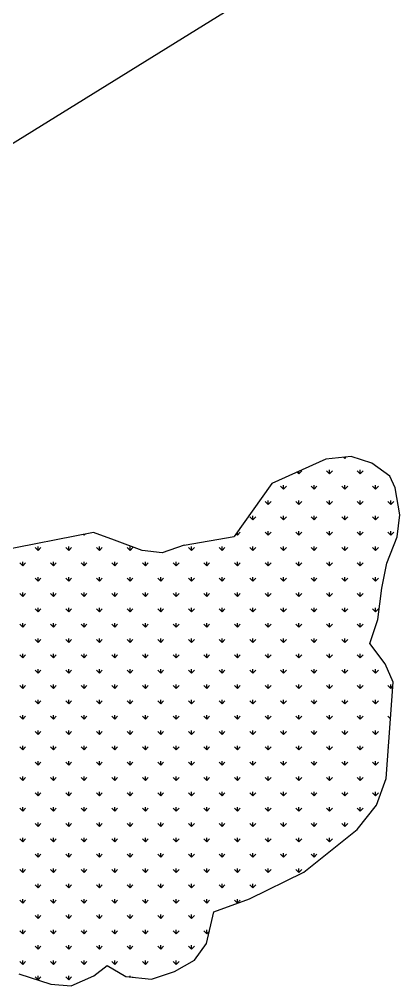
# Model space of a CAD drawing. Header units: metres. Extents: x 350918 to 355985, y 1754182 to 1757789.
# Drawn here: x 352037 to 352388, y 1754779 to 1755670 of the extents above; entities that cross this region are included whole.
import ezdxf

# ---------------------------------------------------------------- set-up
doc = ezdxf.new("R2010")
doc.units = ezdxf.units.M
doc.layers.add('MANGROOVES', color=112, linetype='Continuous')

msp = doc.modelspace()

# ---------------------------------------------------------------- linework, layer by layer
at = {"color": 3}
msp.add_line((352029.16, 1755554.7), (352264.32, 1755700.59), dxfattribs=at)
at = {"layer": 'MANGROOVES'}
for p, q in [((352319.54, 1755264.63), (352269.89, 1755242.3)), ((352342.94, 1755267.14), (352319.54, 1755264.63)), ((352361.96, 1755260.94), (352342.94, 1755267.14)), ((352378.6, 1755248.85), (352361.96, 1755260.94)), ((352383.74, 1755238.1), (352378.6, 1755248.85)), ((352269.89, 1755242.3), (352235.08, 1755193.24)), ((352387.78, 1755213.33), (352383.74, 1755238.1)), ((352385.54, 1755193), (352387.78, 1755213.33)), ((352105.47, 1755196.96), (352017.4, 1755179.7)), ((352124.62, 1755189.98), (352105.47, 1755196.96)), ((352188.91, 1755185.22), (352235.08, 1755193.24)), ((352376.04, 1755168.57), (352385.54, 1755193)), ((352150.24, 1755180.48), (352124.62, 1755189.98)), ((352188.91, 1755185.22), (352168.75, 1755178.15)), ((352168.75, 1755178.15), (352150.24, 1755180.48)), ((352371.41, 1755145.54), (352376.04, 1755168.57)), ((352367.74, 1755116.67), (352371.41, 1755145.54)), ((352360.19, 1755094.51), (352367.74, 1755116.67)), ((352374.42, 1755075.96), (352360.19, 1755094.51)), ((352381.83, 1755059.05), (352374.42, 1755075.96)), ((352375.35, 1754970.03), (352381.83, 1755059.05)), ((352366.49, 1754945.4), (352375.35, 1754970.03)), ((352348.55, 1754923.07), (352366.49, 1754945.4)), ((352299.43, 1754883.61), (352348.55, 1754923.07)), ((352249.42, 1754859.24), (352299.43, 1754883.61)), ((352216.36, 1754847.1), (352249.42, 1754859.24)), ((352209.77, 1754817.92), (352216.36, 1754847.1)), ((352198.67, 1754802.7), (352209.77, 1754817.92)), ((352180.12, 1754792.06), (352198.67, 1754802.7)), ((352105.69, 1754788.08), (352118.06, 1754797.57)), ((352118.06, 1754797.57), (352135.29, 1754787.67)), ((352158.99, 1754784.99), (352180.12, 1754792.06)), ((352036.44, 1754789.92), (352066.04, 1754780.42)), ((352084.87, 1754779.06), (352105.69, 1754788.08)), ((352135.29, 1754787.67), (352158.99, 1754784.99)), ((352066.04, 1754780.42), (352084.87, 1754779.06))]:
    msp.add_line(p, q, dxfattribs=at)
at = {"layer": 'MANGROOVES', "linetype": 'Continuous'}
for p, q in [((352337.17, 1755265.31), (352336.07, 1755266.41)), ((352337.17, 1755265.31), (352338.53, 1755266.67)), ((352337.17, 1755265.31), (352337.17, 1755266.52)), ((352323.02, 1755251.16), (352323.02, 1755254.91)), ((352351.31, 1755251.16), (352351.31, 1755254.91)), ((352294.74, 1755251.16), (352293.14, 1755252.76)), ((352294.74, 1755251.16), (352297.39, 1755253.81)), ((352294.74, 1755251.16), (352294.74, 1755253.48)), ((352323.02, 1755251.16), (352320.37, 1755253.81)), ((352323.02, 1755251.16), (352325.68, 1755253.81)), ((352351.31, 1755251.16), (352348.66, 1755253.81)), ((352351.31, 1755251.16), (352353.96, 1755253.81)), ((352280.6, 1755237.02), (352277.95, 1755239.67)), ((352280.6, 1755237.02), (352280.6, 1755240.77)), ((352280.6, 1755237.02), (352283.25, 1755239.67)), ((352308.88, 1755237.02), (352306.23, 1755239.67)), ((352308.88, 1755237.02), (352308.88, 1755240.77)), ((352308.88, 1755237.02), (352311.53, 1755239.67)), ((352337.17, 1755237.02), (352334.52, 1755239.67)), ((352337.17, 1755237.02), (352337.17, 1755240.77)), ((352337.17, 1755237.02), (352339.82, 1755239.67)), ((352365.45, 1755237.02), (352362.8, 1755239.67)), ((352365.45, 1755237.02), (352365.45, 1755240.77)), ((352365.45, 1755237.02), (352368.1, 1755239.67)), ((352266.46, 1755222.88), (352263.8, 1755225.53)), ((352266.46, 1755222.88), (352266.46, 1755226.63)), ((352266.46, 1755222.88), (352269.11, 1755225.53)), ((352294.74, 1755222.88), (352292.09, 1755225.53)), ((352294.74, 1755222.88), (352294.74, 1755226.63)), ((352294.74, 1755222.88), (352297.39, 1755225.53)), ((352323.02, 1755222.88), (352320.37, 1755225.53)), ((352323.02, 1755222.88), (352323.02, 1755226.63)), ((352323.02, 1755222.88), (352325.68, 1755225.53)), ((352351.31, 1755222.88), (352348.66, 1755225.53)), ((352351.31, 1755222.88), (352351.31, 1755226.63)), ((352351.31, 1755222.88), (352353.96, 1755225.53)), ((352379.59, 1755222.88), (352376.94, 1755225.53)), ((352379.59, 1755222.88), (352379.59, 1755226.63)), ((352379.59, 1755222.88), (352382.24, 1755225.53)), ((352252.31, 1755208.74), (352249.66, 1755211.39)), ((352252.31, 1755208.74), (352252.31, 1755212.49)), ((352252.31, 1755208.74), (352254.97, 1755211.39)), ((352280.6, 1755208.74), (352277.95, 1755211.39)), ((352280.6, 1755208.74), (352280.6, 1755212.49)), ((352280.6, 1755208.74), (352283.25, 1755211.39)), ((352308.88, 1755208.74), (352306.23, 1755211.39)), ((352308.88, 1755208.74), (352308.88, 1755212.49)), ((352308.88, 1755208.74), (352311.53, 1755211.39)), ((352337.17, 1755208.74), (352334.52, 1755211.39)), ((352337.17, 1755208.74), (352337.17, 1755212.49)), ((352337.17, 1755208.74), (352339.82, 1755211.39)), ((352365.45, 1755208.74), (352362.8, 1755211.39)), ((352365.45, 1755208.74), (352365.45, 1755212.49)), ((352365.45, 1755208.74), (352368.1, 1755211.39)), ((352096.75, 1755194.59), (352096.2, 1755195.14)), ((352096.75, 1755194.59), (352097.57, 1755195.41)), ((352096.75, 1755194.6), (352096.75, 1755195.25)), ((352238.17, 1755194.59), (352236.93, 1755195.84)), ((352238.17, 1755194.6), (352238.17, 1755197.6)), ((352238.17, 1755194.59), (352240.82, 1755197.25)), ((352266.46, 1755194.59), (352263.8, 1755197.25)), ((352266.46, 1755194.6), (352266.46, 1755198.35)), ((352266.46, 1755194.59), (352269.11, 1755197.25)), ((352294.74, 1755194.59), (352292.09, 1755197.25)), ((352294.74, 1755194.6), (352294.74, 1755198.35)), ((352294.74, 1755194.59), (352297.39, 1755197.25)), ((352323.02, 1755194.59), (352320.37, 1755197.25)), ((352323.02, 1755194.6), (352323.02, 1755198.35)), ((352323.02, 1755194.59), (352325.68, 1755197.25)), ((352351.31, 1755194.59), (352348.66, 1755197.25)), ((352351.31, 1755194.6), (352351.31, 1755198.35)), ((352351.31, 1755194.59), (352353.96, 1755197.25)), ((352379.59, 1755194.59), (352376.94, 1755197.25)), ((352379.59, 1755194.6), (352379.59, 1755198.35)), ((352379.59, 1755194.59), (352382.24, 1755197.25)), ((352054.32, 1755180.45), (352054.32, 1755184.2)), ((352082.61, 1755180.45), (352082.61, 1755184.2)), ((352110.89, 1755180.45), (352110.89, 1755184.2)), ((352139.18, 1755180.45), (352139.18, 1755184.2)), ((352195.75, 1755180.45), (352195.75, 1755184.2)), ((352224.03, 1755180.45), (352224.03, 1755184.2)), ((352252.31, 1755180.45), (352252.31, 1755184.2)), ((352280.6, 1755180.45), (352280.6, 1755184.2)), ((352308.88, 1755180.45), (352308.88, 1755184.2)), ((352337.17, 1755180.45), (352337.17, 1755184.2)), ((352365.45, 1755180.45), (352365.45, 1755184.2)), ((352054.32, 1755180.45), (352051.67, 1755183.1)), ((352054.32, 1755180.45), (352056.98, 1755183.1)), ((352082.61, 1755180.45), (352079.96, 1755183.1)), ((352082.61, 1755180.45), (352085.26, 1755183.1)), ((352110.89, 1755180.45), (352108.24, 1755183.1)), ((352110.89, 1755180.45), (352113.54, 1755183.1)), ((352139.18, 1755180.45), (352136.53, 1755183.1)), ((352139.18, 1755180.45), (352141.83, 1755183.1)), ((352195.75, 1755180.45), (352193.09, 1755183.1)), ((352195.75, 1755180.45), (352198.4, 1755183.1)), ((352224.03, 1755180.45), (352221.38, 1755183.1)), ((352224.03, 1755180.45), (352226.68, 1755183.1)), ((352252.31, 1755180.45), (352249.66, 1755183.1)), ((352252.31, 1755180.45), (352254.97, 1755183.1)), ((352280.6, 1755180.45), (352277.95, 1755183.1)), ((352280.6, 1755180.45), (352283.25, 1755183.1)), ((352308.88, 1755180.45), (352306.23, 1755183.1)), ((352308.88, 1755180.45), (352311.53, 1755183.1)), ((352337.17, 1755180.45), (352334.52, 1755183.1)), ((352337.17, 1755180.45), (352339.82, 1755183.1)), ((352365.45, 1755180.45), (352362.8, 1755183.1)), ((352365.45, 1755180.45), (352368.1, 1755183.1)), ((352040.18, 1755166.31), (352037.53, 1755168.96)), ((352040.18, 1755166.31), (352040.18, 1755170.06)), ((352040.18, 1755166.31), (352042.83, 1755168.96)), ((352068.47, 1755166.31), (352065.81, 1755168.96)), ((352068.47, 1755166.31), (352068.47, 1755170.06)), ((352068.47, 1755166.31), (352071.12, 1755168.96)), ((352096.75, 1755166.31), (352094.1, 1755168.96)), ((352096.75, 1755166.31), (352096.75, 1755170.06)), ((352096.75, 1755166.31), (352099.4, 1755168.96)), ((352125.03, 1755166.31), (352122.38, 1755168.96)), ((352125.03, 1755166.31), (352125.03, 1755170.06)), ((352125.03, 1755166.31), (352127.69, 1755168.96)), ((352153.32, 1755166.31), (352150.67, 1755168.96)), ((352153.32, 1755166.31), (352153.32, 1755170.06)), ((352153.32, 1755166.31), (352155.97, 1755168.96)), ((352181.6, 1755166.31), (352178.95, 1755168.96)), ((352181.6, 1755166.31), (352181.6, 1755170.06)), ((352181.6, 1755166.31), (352184.26, 1755168.96)), ((352209.89, 1755166.31), (352207.24, 1755168.96)), ((352209.89, 1755166.31), (352209.89, 1755170.06)), ((352209.89, 1755166.31), (352212.54, 1755168.96)), ((352238.17, 1755166.31), (352235.52, 1755168.96)), ((352238.17, 1755166.31), (352238.17, 1755170.06)), ((352238.17, 1755166.31), (352240.82, 1755168.96)), ((352266.46, 1755166.31), (352263.8, 1755168.96)), ((352266.46, 1755166.31), (352266.46, 1755170.06)), ((352266.46, 1755166.31), (352269.11, 1755168.96)), ((352294.74, 1755166.31), (352292.09, 1755168.96)), ((352294.74, 1755166.31), (352294.74, 1755170.06)), ((352294.74, 1755166.31), (352297.39, 1755168.96)), ((352323.02, 1755166.31), (352320.37, 1755168.96)), ((352323.02, 1755166.31), (352323.02, 1755170.06)), ((352323.02, 1755166.31), (352325.68, 1755168.96)), ((352351.31, 1755166.31), (352348.66, 1755168.96)), ((352351.31, 1755166.31), (352351.31, 1755170.06)), ((352351.31, 1755166.31), (352353.96, 1755168.96)), ((352054.32, 1755152.17), (352051.67, 1755154.82)), ((352054.32, 1755152.17), (352054.32, 1755155.92)), ((352054.32, 1755152.17), (352056.98, 1755154.82)), ((352082.61, 1755152.17), (352079.96, 1755154.82)), ((352082.61, 1755152.17), (352082.61, 1755155.92)), ((352082.61, 1755152.17), (352085.26, 1755154.82)), ((352110.89, 1755152.17), (352108.24, 1755154.82)), ((352110.89, 1755152.17), (352110.89, 1755155.92)), ((352110.89, 1755152.17), (352113.54, 1755154.82)), ((352139.18, 1755152.17), (352136.53, 1755154.82)), ((352139.18, 1755152.17), (352139.18, 1755155.92)), ((352139.18, 1755152.17), (352141.83, 1755154.82)), ((352167.46, 1755152.17), (352164.81, 1755154.82)), ((352167.46, 1755152.17), (352167.46, 1755155.92)), ((352167.46, 1755152.17), (352170.11, 1755154.82)), ((352195.75, 1755152.17), (352193.09, 1755154.82)), ((352195.75, 1755152.17), (352195.75, 1755155.92)), ((352195.75, 1755152.17), (352198.4, 1755154.82)), ((352224.03, 1755152.17), (352221.38, 1755154.82)), ((352224.03, 1755152.17), (352224.03, 1755155.92)), ((352224.03, 1755152.17), (352226.68, 1755154.82)), ((352252.31, 1755152.17), (352249.66, 1755154.82)), ((352252.31, 1755152.17), (352252.31, 1755155.92)), ((352252.31, 1755152.17), (352254.97, 1755154.82)), ((352280.6, 1755152.17), (352277.95, 1755154.82)), ((352280.6, 1755152.17), (352280.6, 1755155.92)), ((352280.6, 1755152.17), (352283.25, 1755154.82)), ((352308.88, 1755152.17), (352306.23, 1755154.82)), ((352308.88, 1755152.17), (352308.88, 1755155.92)), ((352308.88, 1755152.17), (352311.53, 1755154.82)), ((352337.17, 1755152.17), (352334.52, 1755154.82)), ((352337.17, 1755152.17), (352337.17, 1755155.92)), ((352337.17, 1755152.17), (352339.82, 1755154.82)), ((352365.45, 1755152.17), (352362.8, 1755154.82)), ((352365.45, 1755152.17), (352365.45, 1755155.92)), ((352365.45, 1755152.17), (352368.1, 1755154.82)), ((352040.18, 1755138.03), (352037.53, 1755140.68)), ((352040.18, 1755138.03), (352040.18, 1755141.78)), ((352040.18, 1755138.03), (352042.83, 1755140.68)), ((352068.47, 1755138.03), (352065.81, 1755140.68)), ((352068.47, 1755138.03), (352068.47, 1755141.78)), ((352068.47, 1755138.03), (352071.12, 1755140.68)), ((352096.75, 1755138.03), (352094.1, 1755140.68)), ((352096.75, 1755138.03), (352096.75, 1755141.78)), ((352096.75, 1755138.03), (352099.4, 1755140.68)), ((352125.03, 1755138.03), (352122.38, 1755140.68)), ((352125.03, 1755138.03), (352125.03, 1755141.78)), ((352125.03, 1755138.03), (352127.69, 1755140.68)), ((352153.32, 1755138.03), (352150.67, 1755140.68)), ((352153.32, 1755138.03), (352153.32, 1755141.78)), ((352153.32, 1755138.03), (352155.97, 1755140.68)), ((352181.6, 1755138.03), (352178.95, 1755140.68)), ((352181.6, 1755138.03), (352181.6, 1755141.78)), ((352181.6, 1755138.03), (352184.26, 1755140.68)), ((352209.89, 1755138.03), (352207.24, 1755140.68)), ((352209.89, 1755138.03), (352209.89, 1755141.78)), ((352209.89, 1755138.03), (352212.54, 1755140.68)), ((352238.17, 1755138.03), (352235.52, 1755140.68)), ((352238.17, 1755138.03), (352238.17, 1755141.78)), ((352238.17, 1755138.03), (352240.82, 1755140.68)), ((352266.46, 1755138.03), (352263.8, 1755140.68)), ((352266.46, 1755138.03), (352266.46, 1755141.78)), ((352266.46, 1755138.03), (352269.11, 1755140.68)), ((352294.74, 1755138.03), (352292.09, 1755140.68)), ((352294.74, 1755138.03), (352294.74, 1755141.78)), ((352294.74, 1755138.03), (352297.39, 1755140.68)), ((352323.02, 1755138.03), (352320.37, 1755140.68)), ((352323.02, 1755138.03), (352323.02, 1755141.78)), ((352323.02, 1755138.03), (352325.68, 1755140.68)), ((352351.31, 1755138.03), (352348.66, 1755140.68)), ((352351.31, 1755138.03), (352351.31, 1755141.78)), ((352351.31, 1755138.03), (352353.96, 1755140.68)), ((352054.32, 1755123.88), (352051.67, 1755126.54)), ((352054.32, 1755123.88), (352054.32, 1755127.63)), ((352054.32, 1755123.88), (352056.98, 1755126.54)), ((352082.61, 1755123.88), (352079.96, 1755126.54)), ((352082.61, 1755123.88), (352082.61, 1755127.63)), ((352082.61, 1755123.88), (352085.26, 1755126.54)), ((352110.89, 1755123.88), (352108.24, 1755126.54)), ((352110.89, 1755123.88), (352110.89, 1755127.63)), ((352110.89, 1755123.88), (352113.54, 1755126.54)), ((352139.18, 1755123.88), (352136.53, 1755126.54)), ((352139.18, 1755123.88), (352139.18, 1755127.63)), ((352139.18, 1755123.88), (352141.83, 1755126.54)), ((352167.46, 1755123.88), (352164.81, 1755126.54)), ((352167.46, 1755123.88), (352167.46, 1755127.63)), ((352167.46, 1755123.88), (352170.11, 1755126.54)), ((352195.75, 1755123.88), (352193.09, 1755126.54)), ((352195.75, 1755123.88), (352195.75, 1755127.63)), ((352195.75, 1755123.88), (352198.4, 1755126.54)), ((352224.03, 1755123.88), (352221.38, 1755126.54)), ((352224.03, 1755123.88), (352224.03, 1755127.63)), ((352224.03, 1755123.88), (352226.68, 1755126.54)), ((352252.31, 1755123.88), (352249.66, 1755126.54)), ((352252.31, 1755123.88), (352252.31, 1755127.63)), ((352252.31, 1755123.88), (352254.97, 1755126.54)), ((352280.6, 1755123.88), (352277.95, 1755126.54)), ((352280.6, 1755123.88), (352280.6, 1755127.63)), ((352280.6, 1755123.88), (352283.25, 1755126.54)), ((352308.88, 1755123.88), (352306.23, 1755126.54)), ((352308.88, 1755123.88), (352308.88, 1755127.63)), ((352308.88, 1755123.88), (352311.53, 1755126.54)), ((352337.17, 1755123.88), (352334.52, 1755126.54)), ((352337.17, 1755123.88), (352337.17, 1755127.63)), ((352337.17, 1755123.88), (352339.82, 1755126.54)), ((352365.45, 1755123.88), (352362.8, 1755126.54)), ((352365.45, 1755123.88), (352365.45, 1755127.63)), ((352365.45, 1755123.88), (352368.1, 1755126.54)), ((352040.18, 1755109.74), (352037.53, 1755112.39)), ((352040.18, 1755109.74), (352040.18, 1755113.49)), ((352040.18, 1755109.74), (352042.83, 1755112.39)), ((352068.47, 1755109.74), (352065.81, 1755112.39)), ((352068.47, 1755109.74), (352068.47, 1755113.49)), ((352068.47, 1755109.74), (352071.12, 1755112.39)), ((352096.75, 1755109.74), (352094.1, 1755112.39)), ((352096.75, 1755109.74), (352096.75, 1755113.49)), ((352096.75, 1755109.74), (352099.4, 1755112.39)), ((352125.03, 1755109.74), (352122.38, 1755112.39)), ((352125.03, 1755109.74), (352125.03, 1755113.49)), ((352125.03, 1755109.74), (352127.69, 1755112.39)), ((352153.32, 1755109.74), (352150.67, 1755112.39)), ((352153.32, 1755109.74), (352153.32, 1755113.49)), ((352153.32, 1755109.74), (352155.97, 1755112.39)), ((352181.6, 1755109.74), (352178.95, 1755112.39)), ((352181.6, 1755109.74), (352181.6, 1755113.49)), ((352181.6, 1755109.74), (352184.26, 1755112.39)), ((352209.89, 1755109.74), (352207.24, 1755112.39)), ((352209.89, 1755109.74), (352209.89, 1755113.49)), ((352209.89, 1755109.74), (352212.54, 1755112.39)), ((352238.17, 1755109.74), (352235.52, 1755112.39)), ((352238.17, 1755109.74), (352238.17, 1755113.49)), ((352238.17, 1755109.74), (352240.82, 1755112.39)), ((352266.46, 1755109.74), (352263.8, 1755112.39)), ((352266.46, 1755109.74), (352266.46, 1755113.49)), ((352266.46, 1755109.74), (352269.11, 1755112.39)), ((352294.74, 1755109.74), (352292.09, 1755112.39)), ((352294.74, 1755109.74), (352294.74, 1755113.49)), ((352294.74, 1755109.74), (352297.39, 1755112.39)), ((352323.02, 1755109.74), (352320.37, 1755112.39)), ((352323.02, 1755109.74), (352323.02, 1755113.49)), ((352323.02, 1755109.74), (352325.68, 1755112.39)), ((352351.31, 1755109.74), (352348.66, 1755112.39)), ((352351.31, 1755109.74), (352351.31, 1755113.49)), ((352351.31, 1755109.74), (352353.96, 1755112.39)), ((352054.32, 1755095.6), (352051.67, 1755098.25)), ((352054.32, 1755095.6), (352054.32, 1755099.35)), ((352054.32, 1755095.6), (352056.98, 1755098.25)), ((352082.61, 1755095.6), (352079.96, 1755098.25)), ((352082.61, 1755095.6), (352082.61, 1755099.35)), ((352082.61, 1755095.6), (352085.26, 1755098.25)), ((352110.89, 1755095.6), (352108.24, 1755098.25)), ((352110.89, 1755095.6), (352110.89, 1755099.35)), ((352110.89, 1755095.6), (352113.54, 1755098.25)), ((352139.18, 1755095.6), (352136.53, 1755098.25)), ((352139.18, 1755095.6), (352139.18, 1755099.35)), ((352139.18, 1755095.6), (352141.83, 1755098.25)), ((352167.46, 1755095.6), (352164.81, 1755098.25)), ((352167.46, 1755095.6), (352167.46, 1755099.35)), ((352167.46, 1755095.6), (352170.11, 1755098.25)), ((352195.75, 1755095.6), (352193.09, 1755098.25)), ((352195.75, 1755095.6), (352195.75, 1755099.35)), ((352195.75, 1755095.6), (352198.4, 1755098.25)), ((352224.03, 1755095.6), (352221.38, 1755098.25)), ((352224.03, 1755095.6), (352224.03, 1755099.35)), ((352224.03, 1755095.6), (352226.68, 1755098.25)), ((352252.31, 1755095.6), (352249.66, 1755098.25)), ((352252.31, 1755095.6), (352252.31, 1755099.35)), ((352252.31, 1755095.6), (352254.97, 1755098.25)), ((352280.6, 1755095.6), (352277.95, 1755098.25)), ((352280.6, 1755095.6), (352280.6, 1755099.35)), ((352280.6, 1755095.6), (352283.25, 1755098.25)), ((352308.88, 1755095.6), (352306.23, 1755098.25)), ((352308.88, 1755095.6), (352308.88, 1755099.35)), ((352308.88, 1755095.6), (352311.53, 1755098.25)), ((352337.17, 1755095.6), (352334.52, 1755098.25)), ((352337.17, 1755095.6), (352337.17, 1755099.35)), ((352337.17, 1755095.6), (352339.82, 1755098.25)), ((352040.18, 1755081.46), (352037.53, 1755084.11)), ((352040.18, 1755081.46), (352040.18, 1755085.21)), ((352040.18, 1755081.46), (352042.83, 1755084.11)), ((352068.47, 1755081.46), (352065.81, 1755084.11)), ((352068.47, 1755081.46), (352068.47, 1755085.21)), ((352068.47, 1755081.46), (352071.12, 1755084.11)), ((352096.75, 1755081.46), (352094.1, 1755084.11)), ((352096.75, 1755081.46), (352096.75, 1755085.21)), ((352096.75, 1755081.46), (352099.4, 1755084.11)), ((352125.03, 1755081.46), (352122.38, 1755084.11)), ((352125.03, 1755081.46), (352125.03, 1755085.21)), ((352125.03, 1755081.46), (352127.69, 1755084.11)), ((352153.32, 1755081.46), (352150.67, 1755084.11)), ((352153.32, 1755081.46), (352153.32, 1755085.21)), ((352153.32, 1755081.46), (352155.97, 1755084.11)), ((352181.6, 1755081.46), (352178.95, 1755084.11)), ((352181.6, 1755081.46), (352181.6, 1755085.21)), ((352181.6, 1755081.46), (352184.26, 1755084.11)), ((352209.89, 1755081.46), (352207.24, 1755084.11)), ((352209.89, 1755081.46), (352209.89, 1755085.21)), ((352209.89, 1755081.46), (352212.54, 1755084.11)), ((352238.17, 1755081.46), (352235.52, 1755084.11)), ((352238.17, 1755081.46), (352238.17, 1755085.21)), ((352238.17, 1755081.46), (352240.82, 1755084.11)), ((352266.46, 1755081.46), (352263.8, 1755084.11)), ((352266.46, 1755081.46), (352266.46, 1755085.21)), ((352266.46, 1755081.46), (352269.11, 1755084.11)), ((352294.74, 1755081.46), (352292.09, 1755084.11)), ((352294.74, 1755081.46), (352294.74, 1755085.21)), ((352294.74, 1755081.46), (352297.39, 1755084.11)), ((352323.02, 1755081.46), (352320.37, 1755084.11)), ((352323.02, 1755081.46), (352323.02, 1755085.21)), ((352323.02, 1755081.46), (352325.68, 1755084.11)), ((352351.31, 1755081.46), (352348.66, 1755084.11)), ((352351.31, 1755081.46), (352351.31, 1755085.21)), ((352351.31, 1755081.46), (352353.96, 1755084.11)), ((352054.32, 1755067.32), (352051.67, 1755069.97)), ((352054.32, 1755067.32), (352054.32, 1755071.07)), ((352054.32, 1755067.32), (352056.98, 1755069.97)), ((352082.61, 1755067.32), (352079.96, 1755069.97)), ((352082.61, 1755067.32), (352082.61, 1755071.07)), ((352082.61, 1755067.32), (352085.26, 1755069.97)), ((352110.89, 1755067.32), (352108.24, 1755069.97)), ((352110.89, 1755067.32), (352110.89, 1755071.07)), ((352110.89, 1755067.32), (352113.54, 1755069.97)), ((352139.18, 1755067.32), (352136.53, 1755069.97)), ((352139.18, 1755067.32), (352139.18, 1755071.07)), ((352139.18, 1755067.32), (352141.83, 1755069.97)), ((352167.46, 1755067.32), (352164.81, 1755069.97)), ((352167.46, 1755067.32), (352167.46, 1755071.07)), ((352167.46, 1755067.32), (352170.11, 1755069.97)), ((352195.75, 1755067.32), (352193.09, 1755069.97)), ((352195.75, 1755067.32), (352195.75, 1755071.07)), ((352195.75, 1755067.32), (352198.4, 1755069.97)), ((352224.03, 1755067.32), (352221.38, 1755069.97)), ((352224.03, 1755067.32), (352224.03, 1755071.07)), ((352224.03, 1755067.32), (352226.68, 1755069.97)), ((352252.31, 1755067.32), (352249.66, 1755069.97)), ((352252.31, 1755067.32), (352252.31, 1755071.07)), ((352252.31, 1755067.32), (352254.97, 1755069.97)), ((352280.6, 1755067.32), (352277.95, 1755069.97)), ((352280.6, 1755067.32), (352280.6, 1755071.07)), ((352280.6, 1755067.32), (352283.25, 1755069.97)), ((352308.88, 1755067.32), (352306.23, 1755069.97)), ((352308.88, 1755067.32), (352308.88, 1755071.07)), ((352308.88, 1755067.32), (352311.53, 1755069.97)), ((352337.17, 1755067.32), (352334.52, 1755069.97)), ((352337.17, 1755067.32), (352337.17, 1755071.07)), ((352337.17, 1755067.32), (352339.82, 1755069.97)), ((352365.45, 1755067.32), (352362.8, 1755069.97)), ((352365.45, 1755067.32), (352365.45, 1755071.07)), ((352365.45, 1755067.32), (352368.1, 1755069.97)), ((352040.18, 1755053.17), (352037.53, 1755055.82)), ((352040.18, 1755053.17), (352040.18, 1755056.92)), ((352040.18, 1755053.17), (352042.83, 1755055.82)), ((352068.47, 1755053.17), (352065.81, 1755055.82)), ((352068.47, 1755053.17), (352068.47, 1755056.92)), ((352068.47, 1755053.17), (352071.12, 1755055.82)), ((352096.75, 1755053.17), (352094.1, 1755055.82)), ((352096.75, 1755053.17), (352096.75, 1755056.92)), ((352096.75, 1755053.17), (352099.4, 1755055.82)), ((352125.03, 1755053.17), (352122.38, 1755055.82)), ((352125.03, 1755053.17), (352125.03, 1755056.92)), ((352125.03, 1755053.17), (352127.69, 1755055.82)), ((352153.32, 1755053.17), (352150.67, 1755055.82)), ((352153.32, 1755053.17), (352153.32, 1755056.92)), ((352153.32, 1755053.17), (352155.97, 1755055.82)), ((352181.6, 1755053.17), (352178.95, 1755055.82)), ((352181.6, 1755053.17), (352181.6, 1755056.92)), ((352181.6, 1755053.17), (352184.26, 1755055.82)), ((352209.89, 1755053.17), (352207.24, 1755055.82)), ((352209.89, 1755053.17), (352209.89, 1755056.92)), ((352209.89, 1755053.17), (352212.54, 1755055.82)), ((352238.17, 1755053.17), (352235.52, 1755055.82)), ((352238.17, 1755053.17), (352238.17, 1755056.92)), ((352238.17, 1755053.17), (352240.82, 1755055.82)), ((352266.46, 1755053.17), (352263.8, 1755055.82)), ((352266.46, 1755053.17), (352266.46, 1755056.92)), ((352266.46, 1755053.17), (352269.11, 1755055.82)), ((352294.74, 1755053.17), (352292.09, 1755055.82)), ((352294.74, 1755053.17), (352294.74, 1755056.92)), ((352294.74, 1755053.17), (352297.39, 1755055.82)), ((352323.02, 1755053.17), (352320.37, 1755055.82)), ((352323.02, 1755053.17), (352323.02, 1755056.92)), ((352323.02, 1755053.17), (352325.68, 1755055.82)), ((352351.31, 1755053.17), (352348.66, 1755055.82)), ((352351.31, 1755053.17), (352351.31, 1755056.92)), ((352351.31, 1755053.17), (352353.96, 1755055.82)), ((352379.59, 1755053.17), (352376.94, 1755055.82)), ((352379.59, 1755053.17), (352379.59, 1755056.92)), ((352379.59, 1755053.17), (352381.54, 1755055.12)), ((352054.32, 1755039.03), (352051.67, 1755041.68)), ((352054.32, 1755039.03), (352054.32, 1755042.78)), ((352054.32, 1755039.03), (352056.98, 1755041.68)), ((352082.61, 1755039.03), (352079.96, 1755041.68)), ((352082.61, 1755039.03), (352082.61, 1755042.78)), ((352082.61, 1755039.03), (352085.26, 1755041.68)), ((352110.89, 1755039.03), (352108.24, 1755041.68)), ((352110.89, 1755039.03), (352110.89, 1755042.78)), ((352110.89, 1755039.03), (352113.54, 1755041.68)), ((352139.18, 1755039.03), (352136.53, 1755041.68)), ((352139.18, 1755039.03), (352139.18, 1755042.78)), ((352139.18, 1755039.03), (352141.83, 1755041.68)), ((352167.46, 1755039.03), (352164.81, 1755041.68)), ((352167.46, 1755039.03), (352167.46, 1755042.78)), ((352167.46, 1755039.03), (352170.11, 1755041.68)), ((352195.75, 1755039.03), (352193.09, 1755041.68)), ((352195.75, 1755039.03), (352195.75, 1755042.78)), ((352195.75, 1755039.03), (352198.4, 1755041.68)), ((352224.03, 1755039.03), (352221.38, 1755041.68)), ((352224.03, 1755039.03), (352224.03, 1755042.78)), ((352224.03, 1755039.03), (352226.68, 1755041.68)), ((352252.31, 1755039.03), (352249.66, 1755041.68)), ((352252.31, 1755039.03), (352252.31, 1755042.78)), ((352252.31, 1755039.03), (352254.97, 1755041.68)), ((352280.6, 1755039.03), (352277.95, 1755041.68)), ((352280.6, 1755039.03), (352280.6, 1755042.78)), ((352280.6, 1755039.03), (352283.25, 1755041.68)), ((352308.88, 1755039.03), (352306.23, 1755041.68)), ((352308.88, 1755039.03), (352308.88, 1755042.78)), ((352308.88, 1755039.03), (352311.53, 1755041.68)), ((352337.17, 1755039.03), (352334.52, 1755041.68)), ((352337.17, 1755039.03), (352337.17, 1755042.78)), ((352337.17, 1755039.03), (352339.82, 1755041.68)), ((352365.45, 1755039.03), (352362.8, 1755041.68)), ((352365.45, 1755039.03), (352365.45, 1755042.78)), ((352365.45, 1755039.03), (352368.1, 1755041.68)), ((352040.18, 1755024.89), (352037.53, 1755027.54)), ((352040.18, 1755024.89), (352040.18, 1755028.64)), ((352040.18, 1755024.89), (352042.83, 1755027.54)), ((352068.47, 1755024.89), (352065.81, 1755027.54)), ((352068.47, 1755024.89), (352068.47, 1755028.64)), ((352068.47, 1755024.89), (352071.12, 1755027.54)), ((352096.75, 1755024.89), (352094.1, 1755027.54)), ((352096.75, 1755024.89), (352096.75, 1755028.64)), ((352096.75, 1755024.89), (352099.4, 1755027.54)), ((352125.03, 1755024.89), (352122.38, 1755027.54)), ((352125.03, 1755024.89), (352125.03, 1755028.64)), ((352125.03, 1755024.89), (352127.69, 1755027.54)), ((352153.32, 1755024.89), (352150.67, 1755027.54)), ((352153.32, 1755024.89), (352153.32, 1755028.64)), ((352153.32, 1755024.89), (352155.97, 1755027.54)), ((352181.6, 1755024.89), (352178.95, 1755027.54)), ((352181.6, 1755024.89), (352181.6, 1755028.64)), ((352181.6, 1755024.89), (352184.26, 1755027.54)), ((352209.89, 1755024.89), (352207.24, 1755027.54)), ((352209.89, 1755024.89), (352209.89, 1755028.64)), ((352209.89, 1755024.89), (352212.54, 1755027.54)), ((352238.17, 1755024.89), (352235.52, 1755027.54)), ((352238.17, 1755024.89), (352238.17, 1755028.64)), ((352238.17, 1755024.89), (352240.82, 1755027.54)), ((352266.46, 1755024.89), (352263.8, 1755027.54)), ((352266.46, 1755024.89), (352266.46, 1755028.64)), ((352266.46, 1755024.89), (352269.11, 1755027.54)), ((352294.74, 1755024.89), (352292.09, 1755027.54)), ((352294.74, 1755024.89), (352294.74, 1755028.64)), ((352294.74, 1755024.89), (352297.39, 1755027.54)), ((352323.02, 1755024.89), (352320.37, 1755027.54)), ((352323.02, 1755024.89), (352323.02, 1755028.64)), ((352323.02, 1755024.89), (352325.68, 1755027.54)), ((352351.31, 1755024.89), (352348.66, 1755027.54)), ((352351.31, 1755024.89), (352351.31, 1755028.64)), ((352351.31, 1755024.89), (352353.96, 1755027.54)), ((352379.36, 1755025.12), (352376.94, 1755027.54)), ((352379.59, 1755028.35), (352379.59, 1755028.64)), ((352054.32, 1755010.75), (352054.32, 1755014.5)), ((352082.61, 1755010.75), (352082.61, 1755014.5)), ((352110.89, 1755010.75), (352110.89, 1755014.5)), ((352139.18, 1755010.75), (352139.18, 1755014.5)), ((352167.46, 1755010.75), (352167.46, 1755014.5)), ((352195.75, 1755010.75), (352195.75, 1755014.5)), ((352224.03, 1755010.75), (352224.03, 1755014.5)), ((352252.31, 1755010.75), (352252.31, 1755014.5)), ((352280.6, 1755010.75), (352280.6, 1755014.5)), ((352308.88, 1755010.75), (352308.88, 1755014.5)), ((352337.17, 1755010.75), (352337.17, 1755014.5)), ((352365.45, 1755010.75), (352365.45, 1755014.5)), ((352054.32, 1755010.75), (352051.67, 1755013.4)), ((352054.32, 1755010.75), (352056.98, 1755013.4)), ((352082.61, 1755010.75), (352079.96, 1755013.4)), ((352082.61, 1755010.75), (352085.26, 1755013.4)), ((352110.89, 1755010.75), (352108.24, 1755013.4)), ((352110.89, 1755010.75), (352113.54, 1755013.4)), ((352139.18, 1755010.75), (352136.53, 1755013.4)), ((352139.18, 1755010.75), (352141.83, 1755013.4)), ((352167.46, 1755010.75), (352164.81, 1755013.4)), ((352167.46, 1755010.75), (352170.11, 1755013.4)), ((352195.75, 1755010.75), (352193.09, 1755013.4)), ((352195.75, 1755010.75), (352198.4, 1755013.4)), ((352224.03, 1755010.75), (352221.38, 1755013.4)), ((352224.03, 1755010.75), (352226.68, 1755013.4)), ((352252.31, 1755010.75), (352249.66, 1755013.4)), ((352252.31, 1755010.75), (352254.97, 1755013.4)), ((352280.6, 1755010.75), (352277.95, 1755013.4)), ((352280.6, 1755010.75), (352283.25, 1755013.4)), ((352308.88, 1755010.75), (352306.23, 1755013.4)), ((352308.88, 1755010.75), (352311.53, 1755013.4)), ((352337.17, 1755010.75), (352334.52, 1755013.4)), ((352337.17, 1755010.75), (352339.82, 1755013.4)), ((352365.45, 1755010.75), (352362.8, 1755013.4)), ((352365.45, 1755010.75), (352368.1, 1755013.4)), ((352040.18, 1754996.6), (352037.53, 1754999.26)), ((352040.18, 1754996.61), (352040.18, 1755000.36)), ((352040.18, 1754996.6), (352042.83, 1754999.26)), ((352068.47, 1754996.6), (352065.81, 1754999.26)), ((352068.47, 1754996.61), (352068.47, 1755000.36)), ((352068.47, 1754996.6), (352071.12, 1754999.26)), ((352096.75, 1754996.6), (352094.1, 1754999.26)), ((352096.75, 1754996.61), (352096.75, 1755000.36)), ((352096.75, 1754996.6), (352099.4, 1754999.26)), ((352125.03, 1754996.6), (352122.38, 1754999.26)), ((352125.03, 1754996.61), (352125.03, 1755000.36)), ((352125.03, 1754996.6), (352127.69, 1754999.26)), ((352153.32, 1754996.6), (352150.67, 1754999.26)), ((352153.32, 1754996.61), (352153.32, 1755000.36)), ((352153.32, 1754996.6), (352155.97, 1754999.26)), ((352181.6, 1754996.6), (352178.95, 1754999.26)), ((352181.6, 1754996.61), (352181.6, 1755000.36)), ((352181.6, 1754996.6), (352184.26, 1754999.26)), ((352209.89, 1754996.6), (352207.24, 1754999.26)), ((352209.89, 1754996.61), (352209.89, 1755000.36)), ((352209.89, 1754996.6), (352212.54, 1754999.26)), ((352238.17, 1754996.6), (352235.52, 1754999.26)), ((352238.17, 1754996.61), (352238.17, 1755000.36)), ((352238.17, 1754996.6), (352240.82, 1754999.26)), ((352266.46, 1754996.6), (352263.8, 1754999.26)), ((352266.46, 1754996.61), (352266.46, 1755000.36)), ((352266.46, 1754996.6), (352269.11, 1754999.26)), ((352294.74, 1754996.6), (352292.09, 1754999.26)), ((352294.74, 1754996.61), (352294.74, 1755000.36)), ((352294.74, 1754996.6), (352297.39, 1754999.26)), ((352323.02, 1754996.6), (352320.37, 1754999.26)), ((352323.02, 1754996.61), (352323.02, 1755000.36)), ((352323.02, 1754996.6), (352325.68, 1754999.26)), ((352351.31, 1754996.6), (352348.66, 1754999.26)), ((352351.31, 1754996.61), (352351.31, 1755000.36)), ((352351.31, 1754996.6), (352353.96, 1754999.26)), ((352377.44, 1754998.76), (352376.94, 1754999.26)), ((352054.32, 1754982.46), (352051.67, 1754985.11)), ((352054.32, 1754982.46), (352054.32, 1754986.21)), ((352054.32, 1754982.46), (352056.98, 1754985.11)), ((352082.61, 1754982.46), (352079.96, 1754985.11)), ((352082.61, 1754982.46), (352082.61, 1754986.21)), ((352082.61, 1754982.46), (352085.26, 1754985.11)), ((352110.89, 1754982.46), (352108.24, 1754985.11)), ((352110.89, 1754982.46), (352110.89, 1754986.21)), ((352110.89, 1754982.46), (352113.54, 1754985.11)), ((352139.18, 1754982.46), (352136.53, 1754985.11)), ((352139.18, 1754982.46), (352139.18, 1754986.21)), ((352139.18, 1754982.46), (352141.83, 1754985.11)), ((352167.46, 1754982.46), (352164.81, 1754985.11)), ((352167.46, 1754982.46), (352167.46, 1754986.21)), ((352167.46, 1754982.46), (352170.11, 1754985.11)), ((352195.75, 1754982.46), (352193.09, 1754985.11)), ((352195.75, 1754982.46), (352195.75, 1754986.21)), ((352195.75, 1754982.46), (352198.4, 1754985.11)), ((352224.03, 1754982.46), (352221.38, 1754985.11)), ((352224.03, 1754982.46), (352224.03, 1754986.21)), ((352224.03, 1754982.46), (352226.68, 1754985.11)), ((352252.31, 1754982.46), (352249.66, 1754985.11)), ((352252.31, 1754982.46), (352252.31, 1754986.21)), ((352252.31, 1754982.46), (352254.97, 1754985.11)), ((352280.6, 1754982.46), (352277.95, 1754985.11)), ((352280.6, 1754982.46), (352280.6, 1754986.21)), ((352280.6, 1754982.46), (352283.25, 1754985.11)), ((352308.88, 1754982.46), (352306.23, 1754985.11)), ((352308.88, 1754982.46), (352308.88, 1754986.21)), ((352308.88, 1754982.46), (352311.53, 1754985.11)), ((352337.17, 1754982.46), (352334.52, 1754985.11)), ((352337.17, 1754982.46), (352337.17, 1754986.21)), ((352337.17, 1754982.46), (352339.82, 1754985.11)), ((352365.45, 1754982.46), (352362.8, 1754985.11)), ((352365.45, 1754982.46), (352365.45, 1754986.21)), ((352365.45, 1754982.46), (352368.1, 1754985.11)), ((352040.18, 1754968.32), (352037.53, 1754970.97)), ((352040.18, 1754968.32), (352040.18, 1754972.07)), ((352040.18, 1754968.32), (352042.83, 1754970.97)), ((352068.47, 1754968.32), (352065.81, 1754970.97)), ((352068.47, 1754968.32), (352068.47, 1754972.07)), ((352068.47, 1754968.32), (352071.12, 1754970.97)), ((352096.75, 1754968.32), (352094.1, 1754970.97)), ((352096.75, 1754968.32), (352096.75, 1754972.07)), ((352096.75, 1754968.32), (352099.4, 1754970.97)), ((352125.03, 1754968.32), (352122.38, 1754970.97)), ((352125.03, 1754968.32), (352125.03, 1754972.07)), ((352125.03, 1754968.32), (352127.69, 1754970.97)), ((352153.32, 1754968.32), (352150.67, 1754970.97)), ((352153.32, 1754968.32), (352153.32, 1754972.07)), ((352153.32, 1754968.32), (352155.97, 1754970.97)), ((352181.6, 1754968.32), (352178.95, 1754970.97)), ((352181.6, 1754968.32), (352181.6, 1754972.07)), ((352181.6, 1754968.32), (352184.26, 1754970.97)), ((352209.89, 1754968.32), (352207.24, 1754970.97)), ((352209.89, 1754968.32), (352209.89, 1754972.07)), ((352209.89, 1754968.32), (352212.54, 1754970.97)), ((352238.17, 1754968.32), (352235.52, 1754970.97)), ((352238.17, 1754968.32), (352238.17, 1754972.07)), ((352238.17, 1754968.32), (352240.82, 1754970.97)), ((352266.46, 1754968.32), (352263.8, 1754970.97)), ((352266.46, 1754968.32), (352266.46, 1754972.07)), ((352266.46, 1754968.32), (352269.11, 1754970.97)), ((352294.74, 1754968.32), (352292.09, 1754970.97)), ((352294.74, 1754968.32), (352294.74, 1754972.07)), ((352294.74, 1754968.32), (352297.39, 1754970.97)), ((352323.02, 1754968.32), (352320.37, 1754970.97)), ((352323.02, 1754968.32), (352323.02, 1754972.07)), ((352323.02, 1754968.32), (352325.68, 1754970.97)), ((352351.31, 1754968.32), (352348.66, 1754970.97)), ((352351.31, 1754968.32), (352351.31, 1754972.07)), ((352351.31, 1754968.32), (352353.96, 1754970.97)), ((352054.32, 1754954.18), (352051.67, 1754956.83)), ((352054.32, 1754954.18), (352054.32, 1754957.93)), ((352054.32, 1754954.18), (352056.98, 1754956.83)), ((352082.61, 1754954.18), (352079.96, 1754956.83)), ((352082.61, 1754954.18), (352082.61, 1754957.93)), ((352082.61, 1754954.18), (352085.26, 1754956.83)), ((352110.89, 1754954.18), (352108.24, 1754956.83)), ((352110.89, 1754954.18), (352110.89, 1754957.93)), ((352110.89, 1754954.18), (352113.54, 1754956.83)), ((352139.18, 1754954.18), (352136.53, 1754956.83)), ((352139.18, 1754954.18), (352139.18, 1754957.93)), ((352139.18, 1754954.18), (352141.83, 1754956.83)), ((352167.46, 1754954.18), (352164.81, 1754956.83)), ((352167.46, 1754954.18), (352167.46, 1754957.93)), ((352167.46, 1754954.18), (352170.11, 1754956.83)), ((352195.75, 1754954.18), (352193.09, 1754956.83)), ((352195.75, 1754954.18), (352195.75, 1754957.93)), ((352195.75, 1754954.18), (352198.4, 1754956.83)), ((352224.03, 1754954.18), (352221.38, 1754956.83)), ((352224.03, 1754954.18), (352224.03, 1754957.93)), ((352224.03, 1754954.18), (352226.68, 1754956.83)), ((352252.31, 1754954.18), (352249.66, 1754956.83)), ((352252.31, 1754954.18), (352252.31, 1754957.93)), ((352252.31, 1754954.18), (352254.97, 1754956.83)), ((352280.6, 1754954.18), (352277.95, 1754956.83)), ((352280.6, 1754954.18), (352280.6, 1754957.93)), ((352280.6, 1754954.18), (352283.25, 1754956.83)), ((352308.88, 1754954.18), (352306.23, 1754956.83)), ((352308.88, 1754954.18), (352308.88, 1754957.93)), ((352308.88, 1754954.18), (352311.53, 1754956.83)), ((352337.17, 1754954.18), (352334.52, 1754956.83)), ((352337.17, 1754954.18), (352337.17, 1754957.93)), ((352337.17, 1754954.18), (352339.82, 1754956.83)), ((352365.45, 1754954.18), (352362.8, 1754956.83)), ((352365.45, 1754954.18), (352365.45, 1754957.93)), ((352365.45, 1754954.18), (352368.1, 1754956.83)), ((352040.18, 1754940.04), (352037.53, 1754942.69)), ((352040.18, 1754940.04), (352040.18, 1754943.79)), ((352040.18, 1754940.04), (352042.83, 1754942.69)), ((352068.47, 1754940.04), (352065.81, 1754942.69)), ((352068.47, 1754940.04), (352068.47, 1754943.79)), ((352068.47, 1754940.04), (352071.12, 1754942.69)), ((352096.75, 1754940.04), (352094.1, 1754942.69)), ((352096.75, 1754940.04), (352096.75, 1754943.79)), ((352096.75, 1754940.04), (352099.4, 1754942.69)), ((352125.03, 1754940.04), (352122.38, 1754942.69)), ((352125.03, 1754940.04), (352125.03, 1754943.79)), ((352125.03, 1754940.04), (352127.69, 1754942.69)), ((352153.32, 1754940.04), (352150.67, 1754942.69)), ((352153.32, 1754940.04), (352153.32, 1754943.79)), ((352153.32, 1754940.04), (352155.97, 1754942.69)), ((352181.6, 1754940.04), (352178.95, 1754942.69)), ((352181.6, 1754940.04), (352181.6, 1754943.79)), ((352181.6, 1754940.04), (352184.26, 1754942.69)), ((352209.89, 1754940.04), (352207.24, 1754942.69)), ((352209.89, 1754940.04), (352209.89, 1754943.79)), ((352209.89, 1754940.04), (352212.54, 1754942.69)), ((352238.17, 1754940.04), (352235.52, 1754942.69)), ((352238.17, 1754940.04), (352238.17, 1754943.79)), ((352238.17, 1754940.04), (352240.82, 1754942.69)), ((352266.46, 1754940.04), (352263.8, 1754942.69)), ((352266.46, 1754940.04), (352266.46, 1754943.79)), ((352266.46, 1754940.04), (352269.11, 1754942.69)), ((352294.74, 1754940.04), (352292.09, 1754942.69)), ((352294.74, 1754940.04), (352294.74, 1754943.79)), ((352294.74, 1754940.04), (352297.39, 1754942.69)), ((352323.02, 1754940.04), (352320.37, 1754942.69)), ((352323.02, 1754940.04), (352323.02, 1754943.79)), ((352323.02, 1754940.04), (352325.68, 1754942.69)), ((352351.31, 1754940.04), (352348.66, 1754942.69)), ((352351.31, 1754940.04), (352351.31, 1754943.79)), ((352351.31, 1754940.04), (352353.96, 1754942.69)), ((352054.32, 1754925.89), (352051.67, 1754928.55)), ((352054.32, 1754925.89), (352054.32, 1754929.64)), ((352054.32, 1754925.89), (352056.98, 1754928.55)), ((352082.61, 1754925.89), (352079.96, 1754928.55)), ((352082.61, 1754925.89), (352082.61, 1754929.64)), ((352082.61, 1754925.89), (352085.26, 1754928.55)), ((352110.89, 1754925.89), (352108.24, 1754928.55)), ((352110.89, 1754925.89), (352110.89, 1754929.64)), ((352110.89, 1754925.89), (352113.54, 1754928.55)), ((352139.18, 1754925.89), (352136.53, 1754928.55)), ((352139.18, 1754925.89), (352139.18, 1754929.64)), ((352139.18, 1754925.89), (352141.83, 1754928.55)), ((352167.46, 1754925.89), (352164.81, 1754928.55)), ((352167.46, 1754925.89), (352167.46, 1754929.64)), ((352167.46, 1754925.89), (352170.11, 1754928.55)), ((352195.75, 1754925.89), (352193.09, 1754928.55)), ((352195.75, 1754925.89), (352195.75, 1754929.64)), ((352195.75, 1754925.89), (352198.4, 1754928.55)), ((352224.03, 1754925.89), (352221.38, 1754928.55)), ((352224.03, 1754925.89), (352224.03, 1754929.64)), ((352224.03, 1754925.89), (352226.68, 1754928.55)), ((352252.31, 1754925.89), (352249.66, 1754928.55)), ((352252.31, 1754925.89), (352252.31, 1754929.64)), ((352252.31, 1754925.89), (352254.97, 1754928.55)), ((352280.6, 1754925.89), (352277.95, 1754928.55)), ((352280.6, 1754925.89), (352280.6, 1754929.64)), ((352280.6, 1754925.89), (352283.25, 1754928.55)), ((352308.88, 1754925.89), (352306.23, 1754928.55)), ((352308.88, 1754925.89), (352308.88, 1754929.64)), ((352308.88, 1754925.89), (352311.53, 1754928.55)), ((352337.17, 1754925.89), (352334.52, 1754928.55)), ((352337.17, 1754925.89), (352337.17, 1754929.64)), ((352337.17, 1754925.89), (352339.82, 1754928.55)), ((352040.18, 1754911.75), (352037.53, 1754914.4)), ((352040.18, 1754911.75), (352040.18, 1754915.5)), ((352040.18, 1754911.75), (352042.83, 1754914.4)), ((352068.47, 1754911.75), (352065.81, 1754914.4)), ((352068.47, 1754911.75), (352068.47, 1754915.5)), ((352068.47, 1754911.75), (352071.12, 1754914.4)), ((352096.75, 1754911.75), (352094.1, 1754914.4)), ((352096.75, 1754911.75), (352096.75, 1754915.5)), ((352096.75, 1754911.75), (352099.4, 1754914.4)), ((352125.03, 1754911.75), (352122.38, 1754914.4)), ((352125.03, 1754911.75), (352125.03, 1754915.5)), ((352125.03, 1754911.75), (352127.69, 1754914.4)), ((352153.32, 1754911.75), (352150.67, 1754914.4)), ((352153.32, 1754911.75), (352153.32, 1754915.5)), ((352153.32, 1754911.75), (352155.97, 1754914.4)), ((352181.6, 1754911.75), (352178.95, 1754914.4)), ((352181.6, 1754911.75), (352181.6, 1754915.5)), ((352181.6, 1754911.75), (352184.26, 1754914.4)), ((352209.89, 1754911.75), (352207.24, 1754914.4)), ((352209.89, 1754911.75), (352209.89, 1754915.5)), ((352209.89, 1754911.75), (352212.54, 1754914.4)), ((352238.17, 1754911.75), (352235.52, 1754914.4)), ((352238.17, 1754911.75), (352238.17, 1754915.5)), ((352238.17, 1754911.75), (352240.82, 1754914.4)), ((352266.46, 1754911.75), (352263.8, 1754914.4)), ((352266.46, 1754911.75), (352266.46, 1754915.5)), ((352266.46, 1754911.75), (352269.11, 1754914.4)), ((352294.74, 1754911.75), (352292.09, 1754914.4)), ((352294.74, 1754911.75), (352294.74, 1754915.5)), ((352294.74, 1754911.75), (352297.39, 1754914.4)), ((352323.02, 1754911.75), (352320.37, 1754914.4)), ((352323.02, 1754911.75), (352323.02, 1754915.5)), ((352323.02, 1754911.75), (352325.68, 1754914.4)), ((352054.32, 1754897.61), (352051.67, 1754900.26)), ((352054.32, 1754897.61), (352054.32, 1754901.36)), ((352054.32, 1754897.61), (352056.98, 1754900.26)), ((352082.61, 1754897.61), (352079.96, 1754900.26)), ((352082.61, 1754897.61), (352082.61, 1754901.36)), ((352082.61, 1754897.61), (352085.26, 1754900.26)), ((352110.89, 1754897.61), (352108.24, 1754900.26)), ((352110.89, 1754897.61), (352110.89, 1754901.36)), ((352110.89, 1754897.61), (352113.54, 1754900.26)), ((352139.18, 1754897.61), (352136.53, 1754900.26)), ((352139.18, 1754897.61), (352139.18, 1754901.36)), ((352139.18, 1754897.61), (352141.83, 1754900.26)), ((352167.46, 1754897.61), (352164.81, 1754900.26)), ((352167.46, 1754897.61), (352167.46, 1754901.36)), ((352167.46, 1754897.61), (352170.11, 1754900.26)), ((352195.75, 1754897.61), (352193.09, 1754900.26)), ((352195.75, 1754897.61), (352195.75, 1754901.36)), ((352195.75, 1754897.61), (352198.4, 1754900.26)), ((352224.03, 1754897.61), (352221.38, 1754900.26)), ((352224.03, 1754897.61), (352224.03, 1754901.36)), ((352224.03, 1754897.61), (352226.68, 1754900.26)), ((352252.31, 1754897.61), (352249.66, 1754900.26)), ((352252.31, 1754897.61), (352252.31, 1754901.36)), ((352252.31, 1754897.61), (352254.97, 1754900.26)), ((352280.6, 1754897.61), (352277.95, 1754900.26)), ((352280.6, 1754897.61), (352280.6, 1754901.36)), ((352280.6, 1754897.61), (352283.25, 1754900.26)), ((352308.88, 1754897.61), (352306.23, 1754900.26)), ((352308.88, 1754897.61), (352308.88, 1754901.36)), ((352308.88, 1754897.61), (352311.53, 1754900.26)), ((352040.18, 1754883.47), (352037.53, 1754886.12)), ((352040.18, 1754883.47), (352040.18, 1754887.22)), ((352040.18, 1754883.47), (352042.83, 1754886.12)), ((352068.47, 1754883.47), (352065.81, 1754886.12)), ((352068.47, 1754883.47), (352068.47, 1754887.22)), ((352068.47, 1754883.47), (352071.12, 1754886.12)), ((352096.75, 1754883.47), (352094.1, 1754886.12)), ((352096.75, 1754883.47), (352096.75, 1754887.22)), ((352096.75, 1754883.47), (352099.4, 1754886.12)), ((352125.03, 1754883.47), (352122.38, 1754886.12)), ((352125.03, 1754883.47), (352125.03, 1754887.22)), ((352125.03, 1754883.47), (352127.69, 1754886.12)), ((352153.32, 1754883.47), (352150.67, 1754886.12)), ((352153.32, 1754883.47), (352153.32, 1754887.22)), ((352153.32, 1754883.47), (352155.97, 1754886.12)), ((352181.6, 1754883.47), (352178.95, 1754886.12)), ((352181.6, 1754883.47), (352181.6, 1754887.22)), ((352181.6, 1754883.47), (352184.26, 1754886.12)), ((352209.89, 1754883.47), (352207.24, 1754886.12)), ((352209.89, 1754883.47), (352209.89, 1754887.22)), ((352209.89, 1754883.47), (352212.54, 1754886.12)), ((352238.17, 1754883.47), (352235.52, 1754886.12)), ((352238.17, 1754883.47), (352238.17, 1754887.22)), ((352238.17, 1754883.47), (352240.82, 1754886.12)), ((352266.46, 1754883.47), (352263.8, 1754886.12)), ((352266.46, 1754883.47), (352266.46, 1754887.22)), ((352266.46, 1754883.47), (352269.11, 1754886.12)), ((352294.74, 1754883.47), (352292.09, 1754886.12)), ((352294.74, 1754883.47), (352294.74, 1754887.22)), ((352294.74, 1754883.47), (352297.39, 1754886.12)), ((352054.32, 1754869.33), (352051.67, 1754871.98)), ((352054.32, 1754869.33), (352054.32, 1754873.08)), ((352054.32, 1754869.33), (352056.98, 1754871.98)), ((352082.61, 1754869.33), (352079.96, 1754871.98)), ((352082.61, 1754869.33), (352082.61, 1754873.08)), ((352082.61, 1754869.33), (352085.26, 1754871.98)), ((352110.89, 1754869.33), (352108.24, 1754871.98)), ((352110.89, 1754869.33), (352110.89, 1754873.08)), ((352110.89, 1754869.33), (352113.54, 1754871.98)), ((352139.18, 1754869.33), (352136.53, 1754871.98)), ((352139.18, 1754869.33), (352139.18, 1754873.08)), ((352139.18, 1754869.33), (352141.83, 1754871.98)), ((352167.46, 1754869.33), (352164.81, 1754871.98)), ((352167.46, 1754869.33), (352167.46, 1754873.08)), ((352167.46, 1754869.33), (352170.11, 1754871.98)), ((352195.75, 1754869.33), (352193.09, 1754871.98)), ((352195.75, 1754869.33), (352195.75, 1754873.08)), ((352195.75, 1754869.33), (352198.4, 1754871.98)), ((352224.03, 1754869.33), (352221.38, 1754871.98)), ((352224.03, 1754869.33), (352224.03, 1754873.08)), ((352224.03, 1754869.33), (352226.68, 1754871.98)), ((352252.31, 1754869.33), (352249.66, 1754871.98)), ((352252.31, 1754869.33), (352252.31, 1754873.08)), ((352252.31, 1754869.33), (352254.97, 1754871.98)), ((352040.18, 1754855.18), (352037.53, 1754857.83)), ((352040.18, 1754855.18), (352040.18, 1754858.93)), ((352040.18, 1754855.18), (352042.83, 1754857.83)), ((352068.47, 1754855.18), (352065.81, 1754857.83)), ((352068.47, 1754855.18), (352068.47, 1754858.93)), ((352068.47, 1754855.18), (352071.12, 1754857.83)), ((352096.75, 1754855.18), (352094.1, 1754857.83)), ((352096.75, 1754855.18), (352096.75, 1754858.93)), ((352096.75, 1754855.18), (352099.4, 1754857.83)), ((352125.03, 1754855.18), (352122.38, 1754857.83)), ((352125.03, 1754855.18), (352125.03, 1754858.93)), ((352125.03, 1754855.18), (352127.69, 1754857.83)), ((352153.32, 1754855.18), (352150.67, 1754857.83)), ((352153.32, 1754855.18), (352153.32, 1754858.93)), ((352153.32, 1754855.18), (352155.97, 1754857.83)), ((352181.6, 1754855.18), (352178.95, 1754857.83)), ((352181.6, 1754855.18), (352181.6, 1754858.93)), ((352181.6, 1754855.18), (352184.26, 1754857.83)), ((352209.89, 1754855.18), (352207.24, 1754857.83)), ((352209.89, 1754855.18), (352209.89, 1754858.93)), ((352209.89, 1754855.18), (352212.54, 1754857.83)), ((352238.17, 1754855.18), (352235.52, 1754857.83)), ((352238.17, 1754855.18), (352238.17, 1754858.93)), ((352238.17, 1754855.18), (352240.82, 1754857.83)), ((352054.32, 1754841.04), (352054.32, 1754844.79)), ((352082.61, 1754841.04), (352082.61, 1754844.79)), ((352110.89, 1754841.04), (352110.89, 1754844.79)), ((352139.18, 1754841.04), (352139.18, 1754844.79)), ((352167.46, 1754841.04), (352167.46, 1754844.79)), ((352195.75, 1754841.04), (352195.75, 1754844.79)), ((352054.32, 1754841.04), (352051.67, 1754843.69)), ((352054.32, 1754841.04), (352056.98, 1754843.69)), ((352082.61, 1754841.04), (352079.96, 1754843.69)), ((352082.61, 1754841.04), (352085.26, 1754843.69)), ((352110.89, 1754841.04), (352108.24, 1754843.69)), ((352110.89, 1754841.04), (352113.54, 1754843.69)), ((352139.18, 1754841.04), (352136.53, 1754843.69)), ((352139.18, 1754841.04), (352141.83, 1754843.69)), ((352167.46, 1754841.04), (352164.81, 1754843.69)), ((352167.46, 1754841.04), (352170.11, 1754843.69)), ((352195.75, 1754841.04), (352193.09, 1754843.69)), ((352195.75, 1754841.04), (352198.4, 1754843.69)), ((352040.18, 1754826.9), (352037.53, 1754829.55)), ((352040.18, 1754826.9), (352040.18, 1754830.65)), ((352040.18, 1754826.9), (352042.83, 1754829.55)), ((352068.47, 1754826.9), (352065.81, 1754829.55)), ((352068.47, 1754826.9), (352068.47, 1754830.65)), ((352068.47, 1754826.9), (352071.12, 1754829.55)), ((352096.75, 1754826.9), (352094.1, 1754829.55)), ((352096.75, 1754826.9), (352096.75, 1754830.65)), ((352096.75, 1754826.9), (352099.4, 1754829.55)), ((352125.03, 1754826.9), (352122.38, 1754829.55)), ((352125.03, 1754826.9), (352125.03, 1754830.65)), ((352125.03, 1754826.9), (352127.69, 1754829.55)), ((352153.32, 1754826.9), (352150.67, 1754829.55)), ((352153.32, 1754826.9), (352153.32, 1754830.65)), ((352153.32, 1754826.9), (352155.97, 1754829.55)), ((352181.6, 1754826.9), (352178.95, 1754829.55)), ((352181.6, 1754826.9), (352181.6, 1754830.65)), ((352181.6, 1754826.9), (352184.26, 1754829.55)), ((352209.89, 1754826.9), (352207.24, 1754829.55)), ((352209.89, 1754826.9), (352209.89, 1754830.65)), ((352209.89, 1754826.9), (352212.35, 1754829.37)), ((352054.32, 1754812.76), (352051.67, 1754815.41)), ((352054.32, 1754812.76), (352054.32, 1754816.51)), ((352054.32, 1754812.76), (352056.98, 1754815.41)), ((352082.61, 1754812.76), (352079.96, 1754815.41)), ((352082.61, 1754812.76), (352082.61, 1754816.51)), ((352082.61, 1754812.76), (352085.26, 1754815.41)), ((352110.89, 1754812.76), (352108.24, 1754815.41)), ((352110.89, 1754812.76), (352110.89, 1754816.51)), ((352110.89, 1754812.76), (352113.54, 1754815.41)), ((352139.18, 1754812.76), (352136.53, 1754815.41)), ((352139.18, 1754812.76), (352139.18, 1754816.51)), ((352139.18, 1754812.76), (352141.83, 1754815.41)), ((352167.46, 1754812.76), (352164.81, 1754815.41)), ((352167.46, 1754812.76), (352167.46, 1754816.51)), ((352167.46, 1754812.76), (352170.11, 1754815.41)), ((352195.75, 1754812.76), (352193.09, 1754815.41)), ((352195.75, 1754812.76), (352195.75, 1754816.51)), ((352195.75, 1754812.76), (352198.4, 1754815.41)), ((352040.18, 1754798.61), (352037.53, 1754801.27)), ((352040.18, 1754798.62), (352040.18, 1754802.37)), ((352040.18, 1754798.61), (352042.83, 1754801.27)), ((352068.47, 1754798.61), (352065.81, 1754801.27)), ((352068.47, 1754798.62), (352068.47, 1754802.37)), ((352068.47, 1754798.61), (352071.12, 1754801.27)), ((352096.75, 1754798.61), (352094.1, 1754801.27)), ((352096.75, 1754798.62), (352096.75, 1754802.37)), ((352096.75, 1754798.61), (352099.4, 1754801.27)), ((352125.03, 1754798.61), (352122.38, 1754801.27)), ((352125.03, 1754798.62), (352125.03, 1754802.37)), ((352125.03, 1754798.61), (352127.69, 1754801.27)), ((352153.32, 1754798.61), (352150.67, 1754801.27)), ((352153.32, 1754798.62), (352153.32, 1754802.37)), ((352153.32, 1754798.61), (352155.97, 1754801.27)), ((352181.6, 1754798.61), (352178.95, 1754801.27)), ((352181.6, 1754798.62), (352181.6, 1754802.37)), ((352181.6, 1754798.61), (352184.26, 1754801.27)), ((352054.32, 1754784.47), (352051.67, 1754787.12)), ((352054.32, 1754784.47), (352054.32, 1754788.22)), ((352054.32, 1754784.47), (352056.98, 1754787.12)), ((352082.61, 1754784.47), (352079.96, 1754787.12)), ((352082.61, 1754784.47), (352082.61, 1754788.22)), ((352082.61, 1754784.47), (352085.26, 1754787.12)), ((352139.18, 1754787.23), (352139.18, 1754788.22)), ((352141.65, 1754786.95), (352141.83, 1754787.12)), ((352164.95, 1754786.98), (352164.81, 1754787.12)), ((352167.46, 1754787.82), (352167.46, 1754788.22))]:
    msp.add_line(p, q, dxfattribs=at)

doc.saveas('drawing.dxf')
